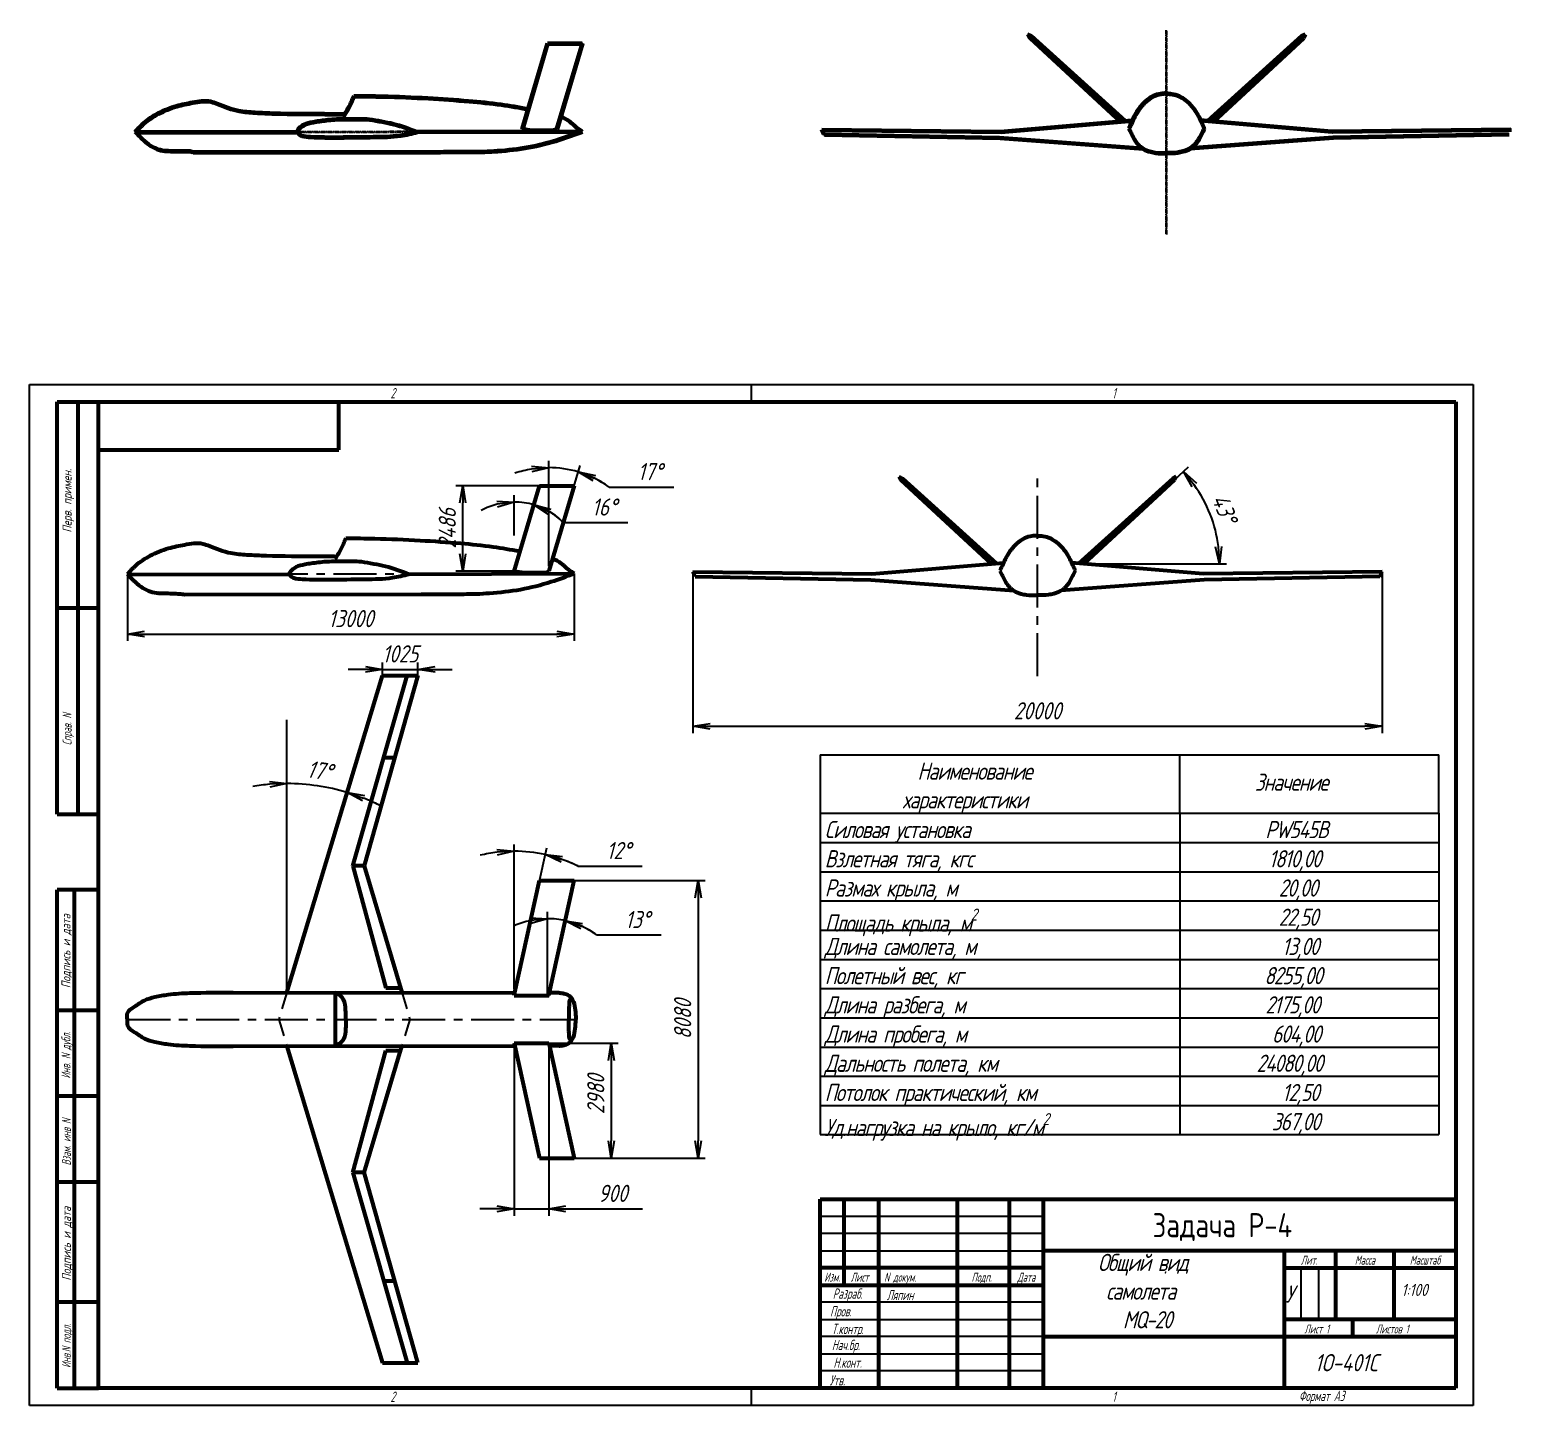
# Model space of a CAD drawing. Header units: millimetres. Extents: x -985956116104 to 1932156, y -552630487266 to 633586.
# Drawn here: x 5983.9 to 6415, y 37428.9 to 37829.2 of the extents above; entities that cross this region are included whole.
import ezdxf
from ezdxf.enums import TextEntityAlignment as Align

# ---------------------------------------------------------------- set-up
doc = ezdxf.new("R2010")
doc.units = ezdxf.units.MM
doc.linetypes.add('CENTER', pattern=[2, 1.25, -0.25, 0.25, -0.25])
doc.linetypes.add('DASHED', pattern=[0.75, 0.5, -0.25])
for name, color, linetype, lineweight in [('_axes (Оси)', 6, 'CENTER', 30), ('_basic (Основной)', 4, 'Continuous', 60), ('_contour (Тонкий)', 7, 'Continuous', 30), ('_inscription (Знаки)', 30, 'Continuous', 80), ('_invisible (Невидимый)', 1, 'DASHED', 30), ('_remote (Тонкий)', 9, 'Continuous', 30), ('_text (Надписи)', 2, 'Continuous', 30)]:
    doc.layers.add(name, color=color, linetype=linetype, lineweight=lineweight)
doc.styles.add('ESKD', font='eskd.shx', dxfattribs={"oblique": 15, "height": 5})
doc.dimstyles.new('ESKD', dxfattribs={"dimtxt": 5, "dimasz": 5, "dimexe": 2, "dimexo": 0, "dimgap": 2, "dimtad": 1, "dimtoh": 1, "dimzin": 12, "dimdsep": 46, "dimtxsty": 'ESKD', "dimblk1": 'OPEN', "dimblk2": 'OPEN', "dimsah": 1, "dimcen": 5, "dimclrd": 256, "dimclre": 256, "dimclrt": 2, "dimadec": 0, "dimazin": 0, "dimtfac": 1, "dimtmove": 0, "dimatfit": 3, "dimldrblk": 'OPEN', "dimfxl": 1, "dimtolj": 1, "dimtzin": 12, "dimlwd": -1, "dimlwe": -1, "dimarcsym": 0})

# ---------------------------------------------------------------- blocks, each defined once
blk = doc.blocks.new('_OPEN')
at = {"color": 0, "linetype": 'ByBlock'}
for p, q in [((-1, 0.167), (0, 0)), ((0, 0), (-1, -0.167)), ((0, 0), (-1, 0))]:
    blk.add_line(p, q, dxfattribs=at)
blk = doc.blocks.new('*D562')
at = {"layer": '_contour (Тонкий)', "transparency": 16777216}
for p, q in [((6124.9, 37682.01), (6124.9, 37693.76)), ((6127.96, 37682.01), (6131.16, 37692.85)), ((6139.18, 37685.81), (6157.96, 37685.81))]:
    blk.add_line(p, q, dxfattribs=at)
for start, end in [(104.2816, 118.5632), (73.5518, 90), (44.7606, 73.5518), (44.9886, 59.2702)]:
    blk.add_arc((6124.9, 37671.64), 20.11, start, end, dxfattribs=at)
at = {"layer": 'Defpoints', "color": 0, "transparency": 16777216}
for p in [(6126.82, 37691.66), (6124.9, 37682.01), (6127.96, 37682.01), (6124.9, 37671.64)]:
    blk.add_point(p, dxfattribs=at)
at = {"layer": '_contour (Тонкий)', "transparency": 16777216, "xscale": 5, "yscale": 5, "zscale": 5}
for p, rotation in [((6124.9, 37691.76), 7.140788269820525), ((6130.59, 37690.93), 156.410994657478)]:
    blk.add_blockref('_OPEN', p, dxfattribs=dict(at, rotation=rotation))
at = {"layer": '_contour (Тонкий)', "color": 2, "transparency": 16777216, "insert": (6151.07, 37690.31), "char_height": 5, "attachment_point": 5, "style": 'ESKD'}
blk.add_mtext('\\A1;16°', dxfattribs=at)
blk = doc.blocks.new('*D563')
at = {"layer": '_contour (Тонкий)', "transparency": 16777216}
for p, q in [((6134.91, 37673.11), (6134.91, 37703.75)), ((6135.34, 37673.04), (6144.08, 37702.42)), ((6152.49, 37696.1), (6171.27, 37696.1))]:
    blk.add_line(p, q, dxfattribs=at)
for start, end in [(99.5104, 109.0207), (73.4268, 90), (54.3397, 73.4268), (54.4061, 63.9164)]:
    blk.add_arc((6134.91, 37671.6), 30.16, start, end, dxfattribs=at)
at = {"layer": 'Defpoints', "color": 0, "transparency": 16777216}
for p in [(6137.81, 37701.61), (6134.91, 37673.11), (6135.34, 37673.04), (6134.91, 37671.6)]:
    blk.add_point(p, dxfattribs=at)
at = {"layer": '_contour (Тонкий)', "transparency": 16777216, "xscale": 5, "yscale": 5, "zscale": 5}
for p, rotation in [((6134.91, 37701.75), 4.755177458599164), ((6143.51, 37700.5), 158.6715878990747)]:
    blk.add_blockref('_OPEN', p, dxfattribs=dict(at, rotation=rotation))
at = {"layer": '_contour (Тонкий)', "color": 2, "transparency": 16777216, "insert": (6164.38, 37700.6), "char_height": 5, "attachment_point": 5, "style": 'ESKD'}
blk.add_mtext('\\A1;17°', dxfattribs=at)
blk = doc.blocks.new('*D564')
at = {"layer": '_contour (Тонкий)', "transparency": 16777216}
for p, q in [((6012.31, 37670.77), (6012.31, 37651.34)), ((6142.31, 37670.96), (6142.31, 37651.34)), ((6017.31, 37653.34), (6137.31, 37653.34))]:
    blk.add_line(p, q, dxfattribs=at)
at = {"layer": 'Defpoints', "color": 0, "transparency": 16777216}
for p in [(6012.31, 37670.77), (6142.31, 37670.96), (6142.31, 37653.34)]:
    blk.add_point(p, dxfattribs=at)
at = {"layer": '_contour (Тонкий)', "transparency": 16777216, "xscale": 5, "yscale": 5, "zscale": 5, "rotation": 180}
blk.add_blockref('_OPEN', (6012.31, 37653.34), dxfattribs=at)
at = {"layer": '_contour (Тонкий)', "transparency": 16777216, "xscale": 5, "yscale": 5, "zscale": 5}
blk.add_blockref('_OPEN', (6142.31, 37653.34), dxfattribs=at)
at = {"layer": '_contour (Тонкий)', "color": 2, "transparency": 16777216, "insert": (6077.31, 37657.84), "char_height": 5, "attachment_point": 5, "style": 'ESKD'}
blk.add_mtext('\\A1;13000', dxfattribs=at)
blk = doc.blocks.new('*D566')
at = {"layer": '_contour (Тонкий)', "transparency": 16777216}
for p, q in [((6132.24, 37696.5), (6107.9, 37696.5)), ((6109.9, 37676.64), (6109.9, 37691.5)), ((6124.9, 37671.64), (6107.9, 37671.64))]:
    blk.add_line(p, q, dxfattribs=at)
at = {"layer": 'Defpoints', "color": 0, "transparency": 16777216}
for p in [(6109.9, 37696.5), (6132.24, 37696.5), (6124.9, 37671.64)]:
    blk.add_point(p, dxfattribs=at)
at = {"layer": '_contour (Тонкий)', "transparency": 16777216, "xscale": 5, "yscale": 5, "zscale": 5}
for p, rotation in [((6109.9, 37696.5), 90), ((6109.9, 37671.64), 270)]:
    blk.add_blockref('_OPEN', p, dxfattribs=dict(at, rotation=rotation))
at = {"layer": '_contour (Тонкий)', "color": 2, "transparency": 16777216, "insert": (6105.4, 37684.07), "char_height": 5, "attachment_point": 5, "rotation": 90, "style": 'ESKD'}
blk.add_mtext('\\A1;2486', dxfattribs=at)
blk = doc.blocks.new('*D568')
at = {"layer": '_contour (Тонкий)', "transparency": 16777216}
for p, q in [((6124.88, 37549.98), (6124.88, 37592.16)), ((6125.22, 37549.94), (6134.34, 37591.12)), ((6143.34, 37585.85), (6162.12, 37585.85))]:
    blk.add_line(p, q, dxfattribs=at)
for start, end in [(96.8669, 103.7338), (77.5037, 90), (63.7451, 77.5037), (63.7699, 70.6368)]:
    blk.add_arc((6124.88, 37548.42), 41.74, start, end, dxfattribs=at)
at = {"layer": 'Defpoints', "color": 0, "transparency": 16777216}
for p in [(6127.91, 37590.05), (6124.88, 37549.98), (6124.88, 37548.42), (6125.22, 37549.94)]:
    blk.add_point(p, dxfattribs=at)
at = {"layer": '_contour (Тонкий)', "transparency": 16777216, "xscale": 5, "yscale": 5, "zscale": 5}
for p, rotation in [((6124.88, 37590.16), 3.433443338326139), ((6133.91, 37589.17), 164.0702247874061)]:
    blk.add_blockref('_OPEN', p, dxfattribs=dict(at, rotation=rotation))
at = {"layer": '_contour (Тонкий)', "color": 2, "transparency": 16777216, "insert": (6155.23, 37590.35), "char_height": 5, "attachment_point": 5, "style": 'ESKD'}
blk.add_mtext('\\A1;12°', dxfattribs=at)
blk = doc.blocks.new('*D569')
at = {"layer": '_contour (Тонкий)', "transparency": 16777216}
for p, q in [((6134.57, 37547.85), (6134.57, 37572.52)), ((6134.82, 37547.82), (6140.16, 37571.9)), ((6148.82, 37565.79), (6167.6, 37565.79))]:
    blk.add_line(p, q, dxfattribs=at)
for start, end in [(102.0303, 114.0606), (77.4964, 90), (53.3005, 77.4964), (53.4358, 65.4661)]:
    blk.add_arc((6134.57, 37546.66), 23.86, start, end, dxfattribs=at)
at = {"layer": 'Defpoints', "color": 0, "transparency": 16777216}
for p in [(6136.3, 37570.45), (6134.57, 37547.85), (6134.82, 37547.82), (6134.57, 37546.66)]:
    blk.add_point(p, dxfattribs=at)
at = {"layer": '_contour (Тонкий)', "transparency": 16777216, "xscale": 5, "yscale": 5, "zscale": 5}
for p, rotation in [((6134.57, 37570.52), 6.015156455379262), ((6139.73, 37569.95), 161.4812263064424)]:
    blk.add_blockref('_OPEN', p, dxfattribs=dict(at, rotation=rotation))
at = {"layer": '_contour (Тонкий)', "color": 2, "transparency": 16777216, "insert": (6160.71, 37570.29), "char_height": 5, "attachment_point": 5, "style": 'ESKD'}
blk.add_mtext('\\A1;13°', dxfattribs=at)
blk = doc.blocks.new('*D570')
at = {"layer": '_contour (Тонкий)', "transparency": 16777216}
for p, q in [((6124.83, 37534.28), (6155.1, 37534.28)), ((6153.1, 37529.28), (6153.1, 37505.85)), ((6132.24, 37500.85), (6155.1, 37500.85))]:
    blk.add_line(p, q, dxfattribs=at)
at = {"layer": 'Defpoints', "color": 0, "transparency": 16777216}
for p in [(6124.83, 37534.28), (6132.24, 37500.85), (6153.1, 37500.85)]:
    blk.add_point(p, dxfattribs=at)
at = {"layer": '_contour (Тонкий)', "transparency": 16777216, "xscale": 5, "yscale": 5, "zscale": 5}
for p, rotation in [((6153.1, 37534.28), 90), ((6153.1, 37500.85), 270)]:
    blk.add_blockref('_OPEN', p, dxfattribs=dict(at, rotation=rotation))
at = {"layer": '_contour (Тонкий)', "color": 2, "transparency": 16777216, "insert": (6148.6, 37519.42), "char_height": 5, "attachment_point": 5, "rotation": 90, "style": 'ESKD'}
blk.add_mtext('\\A1;2980', dxfattribs=at)
blk = doc.blocks.new('*D571')
at = {"layer": '_contour (Тонкий)', "transparency": 16777216}
for p, q in [((6124.83, 37534.28), (6124.83, 37484.12)), ((6134.91, 37534.28), (6134.91, 37484.12)), ((6119.83, 37486.12), (6114.83, 37486.12)), ((6124.83, 37486.12), (6134.91, 37486.12)), ((6139.91, 37486.12), (6162.18, 37486.12))]:
    blk.add_line(p, q, dxfattribs=at)
at = {"layer": 'Defpoints', "color": 0, "transparency": 16777216}
for p in [(6124.83, 37534.28), (6134.91, 37534.28), (6134.91, 37486.12)]:
    blk.add_point(p, dxfattribs=at)
at = {"layer": '_contour (Тонкий)', "transparency": 16777216, "xscale": 5, "yscale": 5, "zscale": 5}
blk.add_blockref('_OPEN', (6124.83, 37486.12), dxfattribs=at)
at = {"layer": '_contour (Тонкий)', "transparency": 16777216, "xscale": 5, "yscale": 5, "zscale": 5, "rotation": 180}
blk.add_blockref('_OPEN', (6134.91, 37486.12), dxfattribs=at)
at = {"layer": '_contour (Тонкий)', "color": 2, "transparency": 16777216, "insert": (6153.55, 37490.62), "char_height": 5, "attachment_point": 5, "style": 'ESKD'}
blk.add_mtext('\\A1;900', dxfattribs=at)
blk = doc.blocks.new('*D572')
at = {"layer": '_contour (Тонкий)', "transparency": 16777216}
for p, q in [((6142.32, 37581.63), (6180.38, 37581.63)), ((6178.38, 37576.63), (6178.38, 37505.85)), ((6142.32, 37500.85), (6180.38, 37500.85))]:
    blk.add_line(p, q, dxfattribs=at)
at = {"layer": 'Defpoints', "color": 0, "transparency": 16777216}
for p in [(6142.32, 37581.63), (6142.32, 37500.85), (6178.38, 37500.85)]:
    blk.add_point(p, dxfattribs=at)
at = {"layer": '_contour (Тонкий)', "transparency": 16777216, "xscale": 5, "yscale": 5, "zscale": 5}
for p, rotation in [((6178.38, 37581.63), 90), ((6178.38, 37500.85), 270)]:
    blk.add_blockref('_OPEN', p, dxfattribs=dict(at, rotation=rotation))
at = {"layer": '_contour (Тонкий)', "color": 2, "transparency": 16777216, "insert": (6173.88, 37541.26), "char_height": 5, "attachment_point": 5, "rotation": 90, "style": 'ESKD'}
blk.add_mtext('\\A1;8080', dxfattribs=at)
blk = doc.blocks.new('*D573')
at = {"layer": '_contour (Тонкий)', "transparency": 16777216}
for p, q in [((6058.74, 37552.13), (6058.74, 37611.83)), ((6059.62, 37552), (6076.88, 37609.15))]:
    blk.add_line(p, q, dxfattribs=at)
for start, end in [(94.7184, 99.4368), (73.1909, 90), (63.7541, 68.4725)]:
    blk.add_arc((6058.74, 37549.1), 60.73, start, end, dxfattribs=at)
at = {"layer": 'Defpoints', "color": 0, "transparency": 16777216}
for p in [(6070.54, 37608.67), (6058.74, 37552.13), (6059.62, 37552), (6058.74, 37549.1)]:
    blk.add_point(p, dxfattribs=at)
at = {"layer": '_contour (Тонкий)', "transparency": 16777216, "xscale": 5, "yscale": 5, "zscale": 5}
for p, rotation in [((6058.74, 37609.83), 2.359208042908397), ((6076.3, 37607.23), 160.8317322144915)]:
    blk.add_blockref('_OPEN', p, dxfattribs=dict(at, rotation=rotation))
at = {"layer": '_contour (Тонкий)', "color": 2, "transparency": 16777216, "insert": (6068.27, 37613.63), "char_height": 5, "attachment_point": 5, "rotation": 351.5955, "style": 'ESKD'}
blk.add_mtext('\\A1;17°', dxfattribs=at)
blk = doc.blocks.new('*D574')
at = {"layer": '_contour (Тонкий)', "transparency": 16777216}
for p, q in [((6081.59, 37643.08), (6076.59, 37643.08)), ((6086.59, 37641.28), (6086.59, 37645.08)), ((6086.59, 37643.08), (6096.83, 37643.08)), ((6096.83, 37641.28), (6096.83, 37645.08)), ((6101.83, 37643.08), (6106.83, 37643.08))]:
    blk.add_line(p, q, dxfattribs=at)
at = {"layer": 'Defpoints', "color": 0, "transparency": 16777216}
for p in [(6096.83, 37643.08), (6086.59, 37641.28), (6096.83, 37641.28)]:
    blk.add_point(p, dxfattribs=at)
at = {"layer": '_contour (Тонкий)', "transparency": 16777216, "xscale": 5, "yscale": 5, "zscale": 5}
blk.add_blockref('_OPEN', (6086.59, 37643.08), dxfattribs=at)
at = {"layer": '_contour (Тонкий)', "transparency": 16777216, "xscale": 5, "yscale": 5, "zscale": 5, "rotation": 180}
blk.add_blockref('_OPEN', (6096.83, 37643.08), dxfattribs=at)
at = {"layer": '_contour (Тонкий)', "color": 2, "transparency": 16777216, "insert": (6091.71, 37647.58), "char_height": 5, "attachment_point": 5, "style": 'ESKD'}
blk.add_mtext('\\A1;1025', dxfattribs=at)
blk = doc.blocks.new('*D575')
at = {"layer": '_contour (Тонкий)', "transparency": 16777216}
for p, q in [((6176.87, 37671.45), (6176.87, 37624.51)), ((6377.38, 37671.45), (6377.38, 37624.51)), ((6181.87, 37626.51), (6372.38, 37626.51))]:
    blk.add_line(p, q, dxfattribs=at)
at = {"layer": 'Defpoints', "color": 0, "transparency": 16777216}
for p in [(6176.87, 37671.45), (6377.38, 37671.45), (6377.38, 37626.51)]:
    blk.add_point(p, dxfattribs=at)
at = {"layer": '_contour (Тонкий)', "transparency": 16777216, "xscale": 5, "yscale": 5, "zscale": 5, "rotation": 180}
blk.add_blockref('_OPEN', (6176.87, 37626.51), dxfattribs=at)
at = {"layer": '_contour (Тонкий)', "transparency": 16777216, "xscale": 5, "yscale": 5, "zscale": 5}
blk.add_blockref('_OPEN', (6377.38, 37626.51), dxfattribs=at)
at = {"layer": '_contour (Тонкий)', "color": 2, "transparency": 16777216, "insert": (6277.13, 37631.01), "char_height": 5, "attachment_point": 5, "style": 'ESKD'}
blk.add_mtext('\\A1;20000', dxfattribs=at)
blk = doc.blocks.new('*D592')
at = {"layer": '_contour (Тонкий)', "transparency": 16777216}
for p, q in [((6316.97, 37698.2), (6321.04, 37701.98)), ((6319.57, 37673.79), (6332.1, 37673.79))]:
    blk.add_line(p, q, dxfattribs=at)
blk.add_arc((6290.64, 37673.79), 39.46, 7.264, 35.5676, dxfattribs=at)
at = {"layer": 'Defpoints', "color": 0, "transparency": 16777216}
for p in [(6316.97, 37698.2), (6328.88, 37683.52), (6290.64, 37673.79), (6290.64, 37673.79), (6319.57, 37673.79)]:
    blk.add_point(p, dxfattribs=at)
at = {"layer": '_contour (Тонкий)', "transparency": 16777216, "xscale": 5, "yscale": 5, "zscale": 5}
for p, rotation in [((6319.58, 37700.62), 129.1996332877737), ((6330.1, 37673.79), 273.6320205583242)]:
    blk.add_blockref('_OPEN', p, dxfattribs=dict(at, rotation=rotation))
at = {"layer": '_contour (Тонкий)', "color": 2, "transparency": 16777216, "insert": (6331.57, 37689.84), "char_height": 5, "attachment_point": 5, "rotation": 291.4158, "style": 'ESKD'}
blk.add_mtext('\\A1;43°', dxfattribs=at)

msp = doc.modelspace()

# ---------------------------------------------------------------- linework, layer by layer
at = {"layer": '_axes (Оси)', "transparency": 33554687}
for p, q in [((6314.587, 37769.809), (6314.587, 37829.203)), ((6314.744, 37769.61), (6314.744, 37829.005)), ((6014.587, 37799.506), (6144.586, 37799.697)), ((6014.744, 37799.307), (6144.744, 37799.498))]:
    msp.add_line(p, q, dxfattribs=at)
at = {"layer": '_axes (Оси)', "ltscale": 10, "transparency": 33554687}
for p, q in [((6277.126, 37641.075), (6277.126, 37700.47)), ((6012.311, 37670.772), (6142.31, 37670.963)), ((6012.311, 37541.241), (6142.789, 37541.241)), ((6012.311, 37541.241), (6142.789, 37541.241))]:
    msp.add_line(p, q, dxfattribs=at)
at = {"layer": '_basic (Основной)', "transparency": 33554687}
for p, q in [((6274.195, 37827.89), (6275.261, 37827.38)), ((6274.195, 37827.89), (6274.745, 37826.934)), ((6274.353, 37827.691), (6275.418, 37827.182)), ((6274.353, 37827.691), (6274.903, 37826.735)), ((6275.261, 37827.38), (6302.618, 37802.656)), ((6353.913, 37827.38), (6326.555, 37802.656)), ((6354.978, 37827.89), (6353.913, 37827.38)), ((6355.135, 37827.691), (6354.07, 37827.182)), ((6354.978, 37827.89), (6354.428, 37826.934)), ((6355.135, 37827.691), (6354.585, 37826.735)), ((6127.173, 37800.378), (6134.513, 37825.239)), ((6127.331, 37800.179), (6134.67, 37825.04)), ((6134.513, 37825.239), (6144.598, 37825.239)), ((6134.67, 37825.04), (6144.756, 37825.04)), ((6144.598, 37825.239), (6137.186, 37800.331)), ((6144.756, 37825.04), (6137.343, 37800.132)), ((6274.745, 37826.934), (6301.076, 37802.525)), ((6274.903, 37826.735), (6301.233, 37802.326)), ((6275.418, 37827.182), (6302.775, 37802.457)), ((6354.07, 37827.182), (6326.713, 37802.457)), ((6354.428, 37826.934), (6328.097, 37802.525)), ((6354.585, 37826.735), (6328.255, 37802.326)), ((6266.365, 37799.568), (6304.673, 37802.831)), ((6266.523, 37799.369), (6304.83, 37802.632)), ((6362.808, 37799.568), (6324.5, 37802.831)), ((6362.965, 37799.369), (6324.658, 37802.632)), ((6014.587, 37799.506), (6061.841, 37799.438)), ((6014.744, 37799.307), (6061.998, 37799.24)), ((6096.465, 37799.549), (6144.586, 37799.697)), ((6096.622, 37799.35), (6144.744, 37799.498)), ((6214.33, 37800.18), (6266.365, 37799.568)), ((6214.971, 37798.833), (6214.33, 37800.18)), ((6214.488, 37799.981), (6266.523, 37799.369)), ((6215.129, 37798.634), (6214.488, 37799.981)), ((6214.971, 37798.833), (6266.105, 37797.858)), ((6215.129, 37798.634), (6266.263, 37797.659)), ((6266.105, 37797.858), (6307.685, 37794.718)), ((6266.263, 37797.659), (6307.843, 37794.519)), ((6363.068, 37797.858), (6321.488, 37794.718)), ((6363.225, 37797.659), (6321.646, 37794.519)), ((6414.843, 37800.18), (6362.808, 37799.568)), ((6415, 37799.981), (6362.965, 37799.369)), ((6414.202, 37798.833), (6363.068, 37797.858)), ((6414.359, 37798.634), (6363.225, 37797.659)), ((6031.339, 37793.63), (6100.043, 37793.666)), ((6031.497, 37793.431), (6100.201, 37793.467)), ((5991.871, 37720.931), (6003.871, 37720.931)), ((5991.871, 37600.931), (5991.871, 37720.931)), ((5997.871, 37720.931), (5997.871, 37600.931)), ((6003.871, 37433.931), (6003.871, 37720.931)), ((6003.871, 37720.931), (6398.871, 37720.931)), ((6073.871, 37706.931), (6073.871, 37720.931)), ((6398.871, 37720.931), (6398.871, 37433.931)), ((6003.871, 37706.931), (6073.871, 37706.931)), ((6236.735, 37699.156), (6237.8, 37698.647)), ((6236.735, 37699.156), (6237.285, 37698.2)), ((6237.285, 37698.2), (6263.615, 37673.791)), ((6237.8, 37698.647), (6265.157, 37673.922)), ((6316.452, 37698.647), (6289.095, 37673.922)), ((6316.967, 37698.2), (6290.637, 37673.791)), ((6317.517, 37699.156), (6316.452, 37698.647)), ((6317.517, 37699.156), (6316.967, 37698.2)), ((6124.897, 37671.644), (6132.237, 37696.505)), ((6132.237, 37696.505), (6142.322, 37696.505)), ((6142.322, 37696.505), (6134.91, 37671.597)), ((6228.905, 37670.834), (6267.212, 37674.097)), ((6325.347, 37670.834), (6287.04, 37674.097)), ((6012.311, 37670.772), (6059.565, 37670.705)), ((6094.189, 37670.815), (6142.31, 37670.963)), ((6176.87, 37671.446), (6228.905, 37670.834)), ((6177.511, 37670.099), (6176.87, 37671.446)), ((6177.511, 37670.099), (6228.645, 37669.124)), ((6228.645, 37669.124), (6270.225, 37665.984)), ((6325.607, 37669.124), (6284.027, 37665.984)), ((6377.382, 37671.446), (6325.347, 37670.834)), ((6376.741, 37670.099), (6325.607, 37669.124)), ((6376.741, 37670.099), (6377.382, 37671.446)), ((6029.063, 37664.896), (6097.767, 37664.932)), ((5991.871, 37660.931), (6003.871, 37660.931)), ((6058.74, 37549.097), (6086.589, 37641.283)), ((6077.905, 37585.869), (6093.727, 37641.283)), ((6096.832, 37641.283), (6081.187, 37585.869)), ((6086.589, 37641.283), (6096.832, 37641.283)), ((6086.914, 37617.421), (6090.095, 37617.421)), ((5991.871, 37600.931), (6003.871, 37600.931)), ((6081.187, 37585.869), (6077.905, 37585.869)), ((6077.905, 37585.869), (6087.505, 37550.43)), ((6081.187, 37585.869), (6092.145, 37549.126)), ((6124.829, 37548.206), (6132.237, 37581.633)), ((6132.237, 37581.633), (6142.322, 37581.633)), ((6134.91, 37548.206), (6142.322, 37581.633)), ((6003.871, 37578.931), (5991.871, 37578.931)), ((5991.871, 37433.931), (5991.871, 37578.931)), ((5996.871, 37578.931), (5996.871, 37433.931)), ((6043.104, 37549.085), (6125, 37548.977)), ((6072.816, 37549.045), (6072.816, 37533.437)), ((6087.505, 37550.43), (6091.756, 37550.43)), ((6124.829, 37548.206), (6134.91, 37548.206)), ((6137.955, 37548.96), (6135.076, 37548.958)), ((5991.871, 37543.931), (6003.871, 37543.931)), ((6124.829, 37534.276), (6132.237, 37500.85)), ((6124.829, 37534.276), (6134.91, 37534.276)), ((6134.91, 37534.276), (6142.322, 37500.85)), ((6043.104, 37533.398), (6125, 37533.506)), ((6058.74, 37533.468), (6086.589, 37441.283)), ((6077.905, 37496.697), (6087.505, 37532.135)), ((6081.187, 37496.697), (6092.145, 37533.44)), ((6087.505, 37532.135), (6091.756, 37532.135)), ((6137.955, 37533.523), (6135.076, 37533.525)), ((6003.871, 37518.931), (5991.871, 37518.931)), ((6132.237, 37500.85), (6142.322, 37500.85)), ((6081.187, 37496.697), (6077.905, 37496.697)), ((6077.905, 37496.697), (6093.727, 37441.283)), ((6096.832, 37441.283), (6081.187, 37496.697)), ((5991.871, 37493.931), (6003.871, 37493.931)), ((6278.871, 37433.931), (6278.871, 37488.931)), ((6086.914, 37465.145), (6090.095, 37465.145)), ((6003.871, 37458.931), (5991.871, 37458.931)), ((6086.589, 37441.283), (6096.832, 37441.283)), ((5991.871, 37433.931), (6003.871, 37433.931)), ((6398.871, 37433.931), (6003.871, 37433.931))]:
    msp.add_line(p, q, dxfattribs=at)
at = {"layer": '_basic (Основной)', "linetype": 'Continuous', "transparency": 33554687}
for p, q in [((6213.871, 37488.931), (6398.871, 37488.931)), ((6213.871, 37433.931), (6213.871, 37488.931)), ((6220.871, 37463.931), (6220.871, 37488.931)), ((6230.871, 37488.931), (6230.871, 37433.931)), ((6253.871, 37433.931), (6253.871, 37488.931)), ((6268.871, 37488.931), (6268.871, 37433.931)), ((6398.871, 37473.931), (6278.871, 37473.931)), ((6348.871, 37473.931), (6348.871, 37433.931)), ((6363.871, 37473.931), (6363.871, 37453.931)), ((6380.871, 37453.931), (6380.871, 37473.931)), ((6278.871, 37468.931), (6213.871, 37468.931)), ((6348.871, 37468.931), (6398.871, 37468.931)), ((6213.871, 37463.931), (6278.871, 37463.931)), ((6398.871, 37453.931), (6348.871, 37453.931)), ((6368.871, 37448.931), (6368.871, 37453.931)), ((6278.871, 37448.931), (6398.871, 37448.931))]:
    msp.add_line(p, q, dxfattribs=at)
at = {"layer": '_basic (Основной)', "transparency": 33554687}
for points, start_tangent, end_tangent in [([(6314.587, 37810.71), (6312.945, 37810.563), (6310.856, 37809.943), (6309.044, 37808.785), (6307.265, 37807.056), (6305.939, 37805.24), (6305.188, 37803.902), (6304.274, 37801.945), (6303.622, 37800.46)], (-0.0099899, -0.0005734), (-0.0040139, -0.0091579)), ([(6314.744, 37810.511), (6313.102, 37810.364), (6311.013, 37809.744), (6309.202, 37808.586), (6307.423, 37806.857), (6306.097, 37805.041), (6305.346, 37803.703), (6304.432, 37801.746), (6303.779, 37800.262)], (-0.0099899, -0.0005734), (-0.0040139, -0.0091579)), ([(6314.587, 37810.71), (6316.228, 37810.563), (6318.317, 37809.943), (6320.129, 37808.785), (6321.908, 37807.056), (6323.234, 37805.24), (6323.985, 37803.902), (6324.899, 37801.945), (6325.551, 37800.46)], (0.0099899, -0.0005734), (0.0040139, -0.0091579)), ([(6314.744, 37810.511), (6316.386, 37810.364), (6318.475, 37809.744), (6320.286, 37808.586), (6322.065, 37806.857), (6323.391, 37805.041), (6324.142, 37803.703), (6325.056, 37801.746), (6325.709, 37800.262)], (0.0099899, -0.0005734), (0.0040139, -0.0091579)), ([(6014.587, 37799.506), (6017.077, 37802.056), (6021.218, 37804.89), (6026.581, 37807.038), (6031.241, 37808.082), (6036.528, 37808.365), (6038.436, 37807.723), (6044.67, 37805.676), (6049.37, 37805.174)], (0.0067572, 0.0074049), (0.0100381, -0.000629)), ([(6014.744, 37799.307), (6017.235, 37801.857), (6021.375, 37804.691), (6026.738, 37806.839), (6031.398, 37807.883), (6036.686, 37808.167), (6038.594, 37807.524), (6044.827, 37805.477), (6049.527, 37804.975)], (0.0067572, 0.0074049), (0.0100381, -0.000629)), ([(6075.092, 37803.914), (6075.534, 37804.692), (6076.802, 37806.838), (6078.157, 37809.989)], (0.0048772, 0.0087285), (0.0035748, 0.0093787)), ([(6075.25, 37803.715), (6075.691, 37804.493), (6076.96, 37806.639), (6078.315, 37809.79)], (0.0048772, 0.0087285), (0.0035748, 0.0093787)), ([(6078.157, 37809.989), (6086.541, 37809.853), (6099.768, 37809.335), (6111.61, 37808.492), (6120.98, 37807.488), (6128.703, 37806.223)], (0.0099992, -0.0001291), (0.0098522, -0.0017319)), ([(6078.315, 37809.79), (6086.698, 37809.654), (6099.926, 37809.136), (6111.768, 37808.293), (6121.137, 37807.289), (6128.861, 37806.025)], (0.0099992, -0.0001291), (0.0098522, -0.0017319)), ([(6049.37, 37805.174), (6055.034, 37804.918), (6069.571, 37804.757), (6075.534, 37804.692)], (0.0099883, -0.0005063), (0.0099988, -0.000128)), ([(6049.527, 37804.975), (6055.192, 37804.719), (6069.728, 37804.558), (6075.691, 37804.493)], (0.0099883, -0.0005063), (0.0099988, -0.000128)), ([(6061.841, 37799.438), (6061.938, 37800.041), (6062.606, 37800.894), (6063.687, 37801.615), (6066.276, 37802.402), (6068.092, 37802.709), (6070.094, 37802.949), (6072.443, 37803.198), (6075.796, 37803.24), (6079.939, 37803.283), (6082.661, 37803.147), (6086.274, 37802.548), (6089.701, 37801.842), (6096.465, 37799.549)], (0.0008034, 0.01017), (0.0093603, -0.0036209)), ([(6061.998, 37799.24), (6062.096, 37799.842), (6062.763, 37800.696), (6063.844, 37801.416), (6066.434, 37802.203), (6068.249, 37802.51), (6070.252, 37802.75), (6072.601, 37802.999), (6075.954, 37803.041), (6080.097, 37803.084), (6082.818, 37802.949), (6086.432, 37802.349), (6089.859, 37801.643), (6096.622, 37799.35)], (0.0008034, 0.01017), (0.0093603, -0.0036209)), ([(6144.586, 37799.697), (6143.424, 37800.412), (6140.903, 37802.557), (6138.283, 37804.018)], (-0.008708, 0.0049745), (-0.0091077, 0.0043377)), ([(6144.744, 37799.498), (6143.582, 37800.213), (6141.06, 37802.358), (6138.44, 37803.82)], (-0.008708, 0.0049745), (-0.0091077, 0.0043377)), ([(6014.587, 37799.506), (6016.297, 37797.745), (6018.478, 37795.891), (6020.72, 37794.669), (6023.064, 37794.058), (6024.185, 37793.997), (6026.488, 37793.976), (6029.81, 37793.956), (6030.789, 37793.854), (6031.339, 37793.63)], (0.0068699, -0.0072605), (0.0091288, -0.0042833)), ([(6014.744, 37799.307), (6016.455, 37797.546), (6018.636, 37795.692), (6020.878, 37794.47), (6023.222, 37793.859), (6024.343, 37793.798), (6026.646, 37793.777), (6029.968, 37793.757), (6030.946, 37793.655), (6031.497, 37793.431)], (0.0068699, -0.0072605), (0.0091288, -0.0042833)), ([(6061.841, 37799.438), (6062.144, 37798.879), (6063.017, 37798.412), (6065.494, 37798.068), (6069.616, 37797.966), (6075.24, 37797.966), (6083.893, 37798.068), (6091.693, 37798.494), (6096.465, 37799.549)], (0.0039749, -0.0095262), (0.0097189, 0.0024749)), ([(6061.998, 37799.24), (6062.302, 37798.68), (6063.175, 37798.214), (6065.652, 37797.869), (6069.773, 37797.767), (6075.397, 37797.767), (6084.051, 37797.869), (6091.851, 37798.295), (6096.622, 37799.35)], (0.0039749, -0.0095262), (0.0097189, 0.0024749)), ([(6100.043, 37793.666), (6108.739, 37793.727), (6116.163, 37793.793), (6119.967, 37793.991), (6128.975, 37795.08), (6137.889, 37797.323), (6144.586, 37799.697)], (0.0099988, 0.000101), (0.0093747, 0.0034869)), ([(6100.201, 37793.467), (6108.897, 37793.528), (6116.32, 37793.594), (6120.125, 37793.793), (6129.132, 37794.881), (6138.046, 37797.124), (6144.744, 37799.498)], (0.0099988, 0.000101), (0.0093747, 0.0034869)), ([(6137.186, 37800.331), (6136.712, 37800.029), (6135.857, 37799.884), (6134.094, 37799.871), (6131.726, 37799.871), (6130.043, 37799.897), (6127.173, 37800.378)], (-0.0081361, -0.0060953), (-0.0098201, 0.0021327)), ([(6137.343, 37800.132), (6136.87, 37799.83), (6136.014, 37799.685), (6134.252, 37799.672), (6131.884, 37799.672), (6130.2, 37799.698), (6127.331, 37800.179)], (-0.0081361, -0.0060953), (-0.0098201, 0.0021327)), ([(6303.622, 37800.46), (6304.358, 37798.989), (6305.171, 37797.456), (6306.119, 37796.094), (6307.066, 37795.169), (6307.837, 37794.624), (6309.803, 37793.822), (6311.398, 37793.482), (6314.587, 37793.349)], (0.0044698, -0.0089455), (0.0100478, 0.000066)), ([(6303.779, 37800.262), (6304.516, 37798.79), (6305.329, 37797.257), (6306.276, 37795.896), (6307.223, 37794.97), (6307.995, 37794.425), (6309.96, 37793.623), (6311.555, 37793.283), (6314.744, 37793.15)], (0.0044698, -0.0089455), (0.0100478, 0.000066)), ([(6325.551, 37800.46), (6324.815, 37798.989), (6324.002, 37797.456), (6323.054, 37796.094), (6322.108, 37795.169), (6321.336, 37794.624), (6319.37, 37793.822), (6317.775, 37793.482), (6314.587, 37793.349)], (-0.0044698, -0.0089455), (-0.0100478, 0.000066)), ([(6325.709, 37800.262), (6324.972, 37798.79), (6324.159, 37797.257), (6323.212, 37795.896), (6322.265, 37794.97), (6321.493, 37794.425), (6319.528, 37793.623), (6317.933, 37793.283), (6314.744, 37793.15)], (-0.0044698, -0.0089455), (-0.0100478, 0.000066)), ([(6141.505, 37547.412), (6141.049, 37546.922), (6140.826, 37545.694), (6140.798, 37544.438), (6140.798, 37541.241)], (-0.0102714, -0.0091192), (0.0001201, -0.0134247)), ([(6141.505, 37535.071), (6141.049, 37535.56), (6140.826, 37536.789), (6140.798, 37538.045), (6140.798, 37541.241)], (-0.0102714, 0.0091192), (0.0001201, 0.0134247))]:
    msp.add_spline(points, degree=3, dxfattribs=dict(at, start_tangent=start_tangent, end_tangent=end_tangent))
for points in [[(6072.816, 37675.18), (6073.258, 37675.958), (6074.526, 37678.104), (6075.881, 37681.255)], [(6075.881, 37681.255), (6084.265, 37681.119), (6097.492, 37680.601), (6109.334, 37679.758), (6118.704, 37678.754), (6126.427, 37677.49)], [(6277.126, 37681.976), (6275.484, 37681.829), (6273.395, 37681.209), (6271.584, 37680.051), (6269.805, 37678.322), (6268.479, 37676.506), (6267.728, 37675.168), (6266.814, 37673.211), (6266.161, 37671.727)], [(6277.126, 37681.976), (6278.768, 37681.829), (6280.857, 37681.209), (6282.668, 37680.051), (6284.447, 37678.322), (6285.773, 37676.506), (6286.524, 37675.168), (6287.438, 37673.211), (6288.091, 37671.727)], [(6012.311, 37670.772), (6014.801, 37673.322), (6018.942, 37676.156), (6024.305, 37678.304), (6028.965, 37679.348), (6034.252, 37679.632), (6036.16, 37678.989), (6042.394, 37676.942), (6047.094, 37676.44)], [(6047.094, 37676.44), (6052.758, 37676.184), (6067.295, 37676.023), (6073.258, 37675.958)], [(6059.565, 37670.705), (6059.662, 37671.307), (6060.33, 37672.161), (6061.411, 37672.881), (6064.001, 37673.668), (6065.816, 37673.975), (6067.818, 37674.215), (6070.167, 37674.464), (6073.52, 37674.506), (6077.664, 37674.549), (6080.385, 37674.414), (6083.998, 37673.814), (6087.425, 37673.108), (6094.189, 37670.815)], [(6142.31, 37670.963), (6141.148, 37671.678), (6138.627, 37673.823), (6136.007, 37675.285)], [(6012.311, 37670.772), (6014.021, 37669.011), (6016.202, 37667.157), (6018.444, 37665.935), (6020.788, 37665.324), (6021.909, 37665.263), (6024.199, 37665.198), (6026.505, 37665.1), (6028.261, 37664.964), (6029.063, 37664.896)], [(6059.565, 37670.705), (6059.868, 37670.145), (6060.741, 37669.679), (6063.218, 37669.334), (6067.34, 37669.232), (6072.964, 37669.232), (6081.617, 37669.334), (6089.418, 37669.76), (6094.189, 37670.815)], [(6097.767, 37664.932), (6106.463, 37664.993), (6113.887, 37665.059), (6117.691, 37665.258), (6126.699, 37666.346), (6135.613, 37668.589), (6142.31, 37670.963)], [(6134.91, 37671.597), (6134.436, 37671.295), (6133.581, 37671.15), (6131.818, 37671.137), (6129.45, 37671.137), (6127.767, 37671.163), (6124.897, 37671.644)], [(6266.161, 37671.727), (6266.898, 37670.255), (6267.711, 37668.722), (6268.658, 37667.361), (6269.605, 37666.435), (6270.377, 37665.89), (6272.342, 37665.088), (6273.937, 37664.749), (6277.126, 37664.615)], [(6288.091, 37671.727), (6287.354, 37670.255), (6286.541, 37668.722), (6285.594, 37667.361), (6284.647, 37666.435), (6283.875, 37665.89), (6281.91, 37665.088), (6280.315, 37664.749), (6277.126, 37664.615)], [(6012.311, 37541.241), (6012.311, 37543.064), (6014.412, 37544.96), (6017.254, 37546.774), (6020.303, 37547.763), (6024.134, 37548.464), (6030.52, 37548.918), (6043.104, 37549.085)], [(6075.881, 37541.241), (6075.818, 37543.987), (6075.215, 37547.02), (6072.816, 37549.045)], [(6137.955, 37548.96), (6139.313, 37548.778), (6140.759, 37548.207), (6142.091, 37546.385), (6142.622, 37544.011), (6142.789, 37541.241)], [(6012.311, 37541.241), (6012.311, 37539.419), (6014.412, 37537.522), (6017.254, 37535.709), (6020.303, 37534.719), (6024.134, 37534.018), (6030.52, 37533.565), (6043.104, 37533.398)], [(6075.881, 37541.241), (6075.818, 37538.496), (6075.215, 37535.462), (6072.816, 37533.437)], [(6137.955, 37533.523), (6139.313, 37533.704), (6140.759, 37534.276), (6142.091, 37536.098), (6142.622, 37538.471), (6142.789, 37541.241)]]:
    msp.add_spline(points, degree=3, dxfattribs=at)
at = {"layer": '_contour (Тонкий)', "transparency": 33554687}
for p, q in [((5983.871, 37428.931), (5983.871, 37725.931)), ((5983.871, 37725.931), (6403.871, 37725.931)), ((6193.871, 37720.931), (6193.871, 37725.931)), ((6403.871, 37725.931), (6403.871, 37428.931)), ((6290.637, 37673.791), (6319.573, 37673.791)), ((6058.74, 37549.097), (6058.74, 37628.411)), ((6213.871, 37618.192), (6393.871, 37618.192)), ((6213.871, 37618.192), (6213.871, 37609.692)), ((6318.506, 37601.192), (6318.506, 37618.192)), ((6393.871, 37601.192), (6393.871, 37618.192)), ((6213.871, 37609.692), (6213.871, 37601.192)), ((6213.871, 37601.192), (6393.871, 37601.192)), ((6213.871, 37601.192), (6213.871, 37592.692)), ((6318.506, 37601.192), (6318.506, 37507.692)), ((6393.871, 37601.192), (6393.871, 37594.193)), ((6213.871, 37592.692), (6393.871, 37592.692)), ((6213.871, 37592.692), (6213.871, 37584.192)), ((6393.871, 37594.193), (6393.871, 37507.692)), ((6213.871, 37584.192), (6393.871, 37584.192)), ((6213.871, 37584.192), (6213.871, 37575.692)), ((6213.871, 37575.692), (6393.871, 37575.692)), ((6213.871, 37575.692), (6213.871, 37567.192)), ((6213.871, 37567.192), (6393.871, 37567.192)), ((6213.871, 37567.192), (6213.871, 37558.692)), ((6213.871, 37558.692), (6393.871, 37558.692)), ((6213.871, 37558.692), (6213.871, 37550.192)), ((6213.871, 37550.192), (6393.871, 37550.192)), ((6213.871, 37550.192), (6213.871, 37541.692)), ((6213.871, 37541.692), (6393.871, 37541.692)), ((6213.871, 37541.692), (6213.871, 37533.192)), ((6213.871, 37533.192), (6393.871, 37533.192)), ((6213.871, 37533.192), (6213.871, 37524.692)), ((6213.871, 37524.692), (6393.871, 37524.692)), ((6213.871, 37524.692), (6213.871, 37516.192)), ((6213.871, 37516.192), (6393.871, 37516.192)), ((6213.871, 37516.192), (6213.871, 37507.692)), ((6213.871, 37507.692), (6393.871, 37507.692)), ((6193.871, 37428.931), (6193.871, 37433.931)), ((6403.871, 37428.931), (5983.871, 37428.931))]:
    msp.add_line(p, q, dxfattribs=at)
at = {"layer": '_invisible (Невидимый)', "ltscale": 10, "transparency": 33554687}
for p, q in [((6058.74, 37549.097), (6056.367, 37541.241)), ((6092.145, 37549.126), (6094.496, 37541.241)), ((6056.367, 37541.241), (6058.755, 37533.419)), ((6094.496, 37541.241), (6092.145, 37533.44))]:
    msp.add_line(p, q, dxfattribs=at)
at = {"layer": '_remote (Тонкий)', "linetype": 'Continuous', "transparency": 33554687}
for p, q in [((6213.871, 37483.931), (6278.871, 37483.931)), ((6278.871, 37478.931), (6213.871, 37478.931)), ((6213.871, 37473.931), (6278.871, 37473.931)), ((6278.871, 37458.931), (6213.871, 37458.931)), ((6213.871, 37453.931), (6278.871, 37453.931)), ((6278.871, 37448.931), (6213.871, 37448.931)), ((6213.871, 37443.931), (6278.871, 37443.931)), ((6278.871, 37438.931), (6213.871, 37438.931))]:
    msp.add_line(p, q, dxfattribs=at)
at = {"layer": '_remote (Тонкий)', "transparency": 33554687}
for p, q in [((6353.871, 37453.931), (6353.871, 37468.931)), ((6358.871, 37468.931), (6358.871, 37453.931))]:
    msp.add_line(p, q, dxfattribs=at)

# ---------------------------------------------------------------- texts
at = {"layer": '_contour (Тонкий)', "color": 2, "transparency": 33554687, "char_height": 5, "attachment_point": 1, "style": 'ESKD'}
for s, width, heights, insert in [('\\pi26.98394;{\\T0.9;Наименование\\P\\pi22.65061;характеристики}', 103.15836, [17.305], (6215.206, 37615.965)), ('\\pi21.82565;{\\T0.9;Значение}', 75.36466, [17.305], (6318.506, 37612.744)), ('{\\T0.9;Силовая установка}', 88.66534, [5.754], (6215.206, 37598.965)), ('\\pi23.57542;{\\T0.9;PW545B}', 74.06872, [5.754], (6319.841, 37598.965)), ('{\\T0.9;Взлетная тяга, кгс}', 88.66534, [5.754], (6215.206, 37590.465)), ('\\pi24.55817;{\\T0.9;1810,00}', 74.06872, [5.754], (6319.841, 37590.465)), ('{\\T0.9;Размах крыла, м}', 88.66534, [5.754], (6215.206, 37581.965)), ('\\pi27.44446;{\\T0.9;20,00}', 74.06872, [5.754], (6319.841, 37581.965)), ('\\A1;{\\T0.9;Площадь крыла, м\\H0.7x;\\S2^ ;}', 88.66534, [5.754], (6215.206, 37573.478)), ('\\pi27.44446;{\\T0.9;22,50}', 74.06872, [5.754], (6319.841, 37573.465)), ('{\\T0.9;Длина самолета, м}', 88.66534, [5.754], (6215.206, 37564.965)), ('\\pi28.41531;{\\T0.9;13,00}', 74.06872, [5.754], (6319.841, 37564.965)), ('{\\T0.9;Полетный вес, кг}', 88.66534, [5.754], (6215.206, 37556.465)), ('\\pi23.28634;{\\T0.9;8255,00}', 74.06872, [5.754], (6319.841, 37556.465)), ('{\\T0.9;Длина разбега, м}', 88.66534, [5.754], (6215.206, 37547.965)), ('\\pi23.58732;{\\T0.9;2175,00}', 74.06872, [5.754], (6319.841, 37547.965)), ('{\\T0.9;Длина пробега, м}', 88.66534, [5.754], (6215.206, 37539.465)), ('\\pi25.51635;{\\T0.9;604,00}', 74.06872, [5.754], (6319.841, 37539.465)), ('{\\T0.9;Дальность полета, км}', 88.66534, [5.754], (6215.206, 37530.965)), ('\\pi21.01589;{\\T0.9;24080,00}', 74.06872, [5.754], (6319.841, 37530.965)), ('{\\T0.9;Потолок практический, км}', 107.74218, [5.754], (6215.206, 37522.465)), ('\\pi28.41531;{\\T0.9;12,50}', 74.06872, [5.754], (6319.841, 37522.465)), ('\\A1;{\\T0.9;Уд.нагрузка на крыло, кг/м\\H0.7x;\\S2^ ;}', 107.01635, [4.393], (6215.206, 37513.965)), ('\\pi25.4292;{\\T0.9;367,00}', 74.06872, [5.754], (6319.841, 37513.965)), ('\\pi15.82436;{\\T0.9;Общий вид\\P\\pi18.22485;самолета \\P\\pi23.09832;MQ-20}', 70.09073, [25.222], (6278.871, 37473.014)), ('\\pi34.80727;{\\T0.9;.}', 70.09073, [25.222], (6278.871, 37472.254))]:
    msp.add_mtext_dynamic_manual_height_columns(s, width=width, gutter_width=12.5, heights=heights, dxfattribs=dict(at, insert=insert))
at = {"layer": '_inscription (Знаки)', "transparency": 33554687, "style": 'ESKD'}
msp.add_text('Задача Р-4', height=7, dxfattribs=at).set_placement((6310.639, 37477.854))
at = {"layer": '_text (Надписи)', "transparency": 33554687, "style": 'ESKD', "oblique": 15, "width": 0.8}
for s, height, p in [('2', 3, (6088.871, 37721.931)), ('1', 3, (6298.871, 37721.931)), ('N докум.', 2.6, (6232.503, 37464.917)), ('Ляпин', 3, (6233.271, 37459.533)), ('2', 3, (6088.871, 37429.931)), ('1', 3, (6298.871, 37429.931)), ('Формат А3', 3, (6353.182, 37430.173))]:
    msp.add_text(s, height=height, dxfattribs=at).set_placement(p)
at = {"layer": '_text (Надписи)', "transparency": 33554687, "style": 'ESKD', "oblique": 15}
for s, p in [('Перв. примен.', (5996.075, 37692.125)), ('Подпись и дата', (5995.744, 37561.078)), ('Подпись и дата', (5995.877, 37475.969))]:
    msp.add_text(s, height=2.6, rotation=90, dxfattribs=at).set_placement(p, align=Align.CENTER)
at = {"layer": '_text (Надписи)', "transparency": 33554687, "style": 'ESKD', "oblique": 15, "width": 0.8}
for s, p in [('Справ. N', (5996.072, 37625.621)), ('Инв. N дубл.', (5995.738, 37530.825)), ('Взам. инв N', (5995.863, 37505.508)), ('Инв.N подл.', (5995.855, 37446.226))]:
    msp.add_text(s, height=2.6, rotation=90, dxfattribs=at).set_placement(p, align=Align.CENTER)
for s, height, p in [('Лит.', 2.6, (6356.16, 37469.887)), ('Масса', 2.6, (6372.383, 37469.887)), ('Масштаб', 2.6, (6389.882, 37469.887)), ('Изм.', 2.6, (6217.371, 37464.931)), ('Лист', 2.6, (6225.371, 37464.931)), ('Подп.', 2.6, (6260.871, 37464.931)), ('Дата', 2.6, (6273.871, 37464.931)), ('Разраб.', 3, (6221.871, 37459.931)), ('Пров.', 3, (6219.871, 37454.788)), ('Т.контр.', 3, (6221.871, 37449.645)), ('Лист 1', 2.6, (6358.357, 37449.858)), ('Листов 1', 2.6, (6380.331, 37449.858)), ('Hач.бр.', 3, (6221.371, 37445.002)), ('H.конт.', 3, (6221.871, 37439.859)), ('Утв.', 3, (6218.871, 37434.716))]:
    msp.add_text(s, height=height, dxfattribs=at).set_placement(p, align=Align.CENTER)
at = {"layer": '_text (Надписи)', "transparency": 33554687, "attachment_point": 1, "style": 'ESKD'}
for s, heights, insert, char_height in [('У', [0], (6349.298, 37463.816), 5), ('1:100', [3.5], (6383.027, 37464.273), 3.5)]:
    msp.add_mtext_dynamic_manual_height_columns(s, width=10.69599, gutter_width=25, heights=heights, dxfattribs=dict(at, insert=insert, char_height=char_height))
at = {"layer": '_text (Надписи)', "transparency": 33554687, "insert": (6348.871, 37443.848), "char_height": 5, "width": 50.53786, "attachment_point": 1, "line_spacing_factor": 0.857143, "style": 'ESKD'}
msp.add_mtext('\\pi8.87226;1О-401С', dxfattribs=at)

# ---------------------------------------------------------------- dimensions: what is measured, and where the dimension line sits
at = {"layer": '_contour (Тонкий)', "transparency": 33554687}
for base, center, p1, p2, picture, middle in [((6137.813, 37701.615), (6134.91, 37671.597), (6134.91, 37673.105), (6135.34, 37673.042), '*D563', (6164.38, 37700.6)), ((6126.819, 37691.663), (6124.897, 37671.644), (6124.897, 37682.013), (6127.959, 37682.013), '*D562', (6151.067, 37690.305)), ((6070.543, 37608.672), (6058.74, 37549.097), (6059.619, 37552.004), (6058.74, 37552.134), '*D573', (6068.275, 37613.629)), ((6127.9104, 37590.0488), (6124.8783, 37548.4152), (6125.2171, 37549.9437), (6124.8783, 37549.9807), '*D568', (6155.2339, 37590.3525)), ((6136.3, 37570.452), (6134.566, 37546.658), (6134.825, 37547.823), (6134.566, 37547.851), '*D569', (6160.713, 37570.286))]:
    dim = msp.add_angular_dim_3p(base=base, center=center, p1=p1, p2=p2, dimstyle='ESKD', dxfattribs=at)
    dim.commit()
    dim.dimension.update_dxf_attribs({"geometry": picture, "text_midpoint": middle})
dim = msp.add_angular_dim_2l(base=(6328.882, 37683.523), line1=((6290.637, 37673.791), (6319.573, 37673.791)), line2=((6316.967, 37698.2), (6290.637, 37673.791)), dimstyle='ESKD', dxfattribs=at)
dim.commit()
dim.dimension.update_dxf_attribs({"geometry": '*D592', "text_midpoint": (6331.566, 37689.844)})
dim = msp.add_linear_dim(base=(6109.897, 37696.505), p1=(6124.897, 37671.644), p2=(6132.237, 37696.505), angle=90, text='2486', dimstyle='ESKD', dxfattribs=at)
dim.commit()
dim.dimension.update_dxf_attribs({"geometry": '*D566', "text_midpoint": (6105.397, 37684.074)})
for base, p1, p2, text, picture, middle in [((6142.31, 37653.336), (6012.311, 37670.772), (6142.31, 37670.963), '13000', '*D564', (6077.311, 37657.836)), ((6377.382, 37626.511), (6176.87, 37671.446), (6377.382, 37671.446), '20000', '*D575', (6277.126, 37631.011))]:
    dim = msp.add_linear_dim(base=base, p1=p1, p2=p2, text=text, dimstyle='ESKD', dxfattribs=at)
    dim.commit()
    dim.dimension.update_dxf_attribs({"geometry": picture, "text_midpoint": middle})
for base, p1, p2, text, picture, middle in [((6096.832, 37643.077), (6086.589, 37641.283), (6096.832, 37641.283), '1025', '*D574', (6091.71, 37643.077)), ((6134.91, 37486.12), (6124.829, 37534.276), (6134.91, 37534.276), '900', '*D571', (6153.547, 37486.12))]:
    dim = msp.add_linear_dim(base=base, p1=p1, p2=p2, text=text, dimstyle='ESKD', dxfattribs=at)
    dim.commit()
    dim.dimension.update_dxf_attribs({"geometry": picture, "text_midpoint": middle, "dimtype": 160})
for base, p1, p2, text, picture, middle in [((6178.381, 37500.85), (6142.322, 37581.633), (6142.322, 37500.85), '8080', '*D572', (6178.381, 37541.264)), ((6153.095, 37500.85), (6124.829, 37534.276), (6132.237, 37500.85), '2980', '*D570', (6153.095, 37519.42))]:
    dim = msp.add_linear_dim(base=base, p1=p1, p2=p2, angle=90, text=text, dimstyle='ESKD', dxfattribs=at)
    dim.commit()
    dim.dimension.update_dxf_attribs({"geometry": picture, "text_midpoint": middle, "dimtype": 160})

doc.saveas('drawing.dxf')
